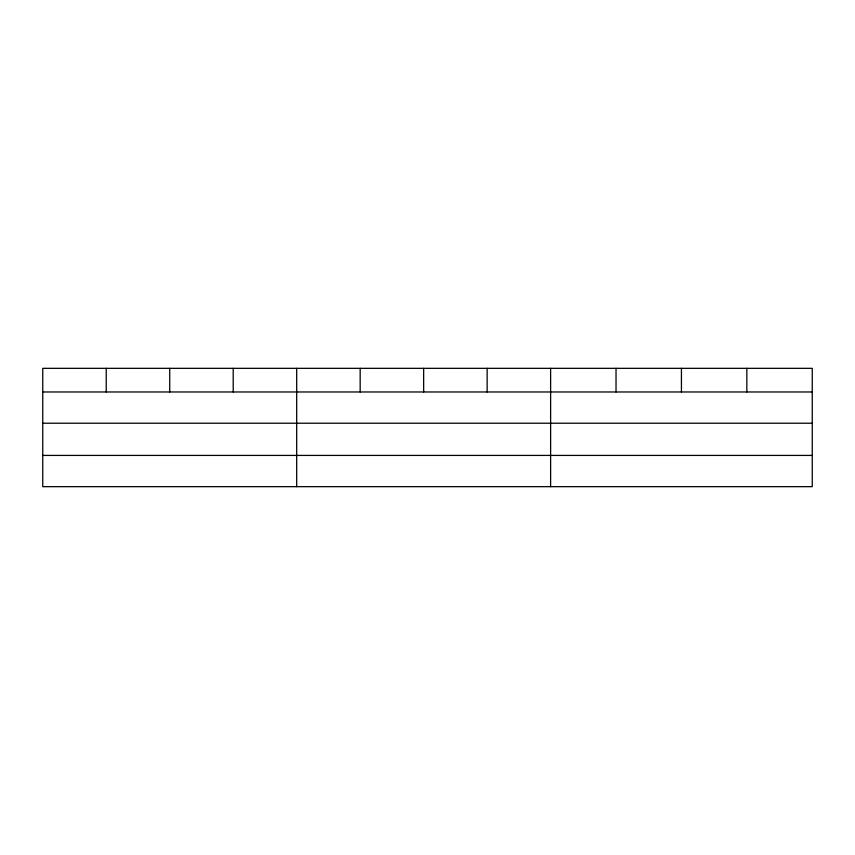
<?xml version="1.0" encoding="UTF-8"?>
<svg xmlns="http://www.w3.org/2000/svg" width="855" height="855" viewBox="0 0 855 855"><rect width="100%" height="100%" fill="white"/><g stroke="black" fill="none" stroke-linecap="round" stroke-linejoin="round"><path stroke-width="1.28" d="M812.25 423.225L812.25 368.334L42.75 368.334L42.75 486.666L812.25 486.666L812.25 423.225L42.75 423.225M42.75 391.975L812.25 391.975M42.75 455.416L812.25 455.416M746.842 368.334L746.842 391.975M681.435 368.334L681.435 391.975M616.028 368.334L616.028 391.975M550.62 368.334L550.62 486.666M487.136 368.334L487.136 391.975M423.653 368.334L423.653 391.975M360.169 368.334L360.169 391.975M296.685 368.334L296.685 486.666M233.201 368.334L233.201 391.975M169.718 368.334L169.718 391.975M106.234 368.334L106.234 391.975"/></g></svg>
